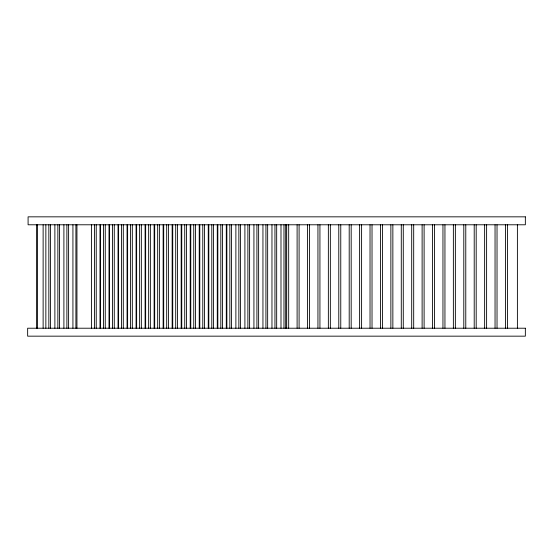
<?xml version="1.0" encoding="UTF-8"?>
<svg xmlns="http://www.w3.org/2000/svg" width="553" height="553" viewBox="0 0 553 553"><rect width="100%" height="100%" fill="white"/><g stroke="black" fill="none" stroke-linecap="round" stroke-linejoin="round"><path stroke-width="0.83" d="M517.394 224.788L517.394 328.212M507.454 224.788L507.454 328.212M505.463 224.788L505.463 328.212M497.029 224.788L497.029 328.212M495.046 224.788L495.046 328.212M486.612 224.788L486.612 328.212M484.628 224.788L484.628 328.212M476.195 224.788L476.195 328.212M474.211 224.788L474.211 328.212M465.778 224.788L465.778 328.212M463.794 224.788L463.794 328.212M455.361 224.788L455.361 328.212M453.37 224.788L453.37 328.212M444.944 224.788L444.944 328.212M442.953 224.788L442.953 328.212M434.527 224.788L434.527 328.212M432.536 224.788L432.536 328.212M424.11 224.788L424.11 328.212M422.119 224.788L422.119 328.212M413.692 224.788L413.692 328.212M411.702 224.788L411.702 328.212M403.275 224.788L403.275 328.212M401.284 224.788L401.284 328.212M392.858 224.788L392.858 328.212M390.867 224.788L390.867 328.212M382.441 224.788L382.441 328.212M380.45 224.788L380.45 328.212M372.024 224.788L372.024 328.212M370.033 224.788L370.033 328.212M361.6 224.788L361.6 328.212M359.616 224.788L359.616 328.212M351.183 224.788L351.183 328.212M349.199 224.788L349.199 328.212M340.766 224.788L340.766 328.212M338.782 224.788L338.782 328.212M330.348 224.788L330.348 328.212M328.358 224.788L328.358 328.212M319.931 224.788L319.931 328.212M317.94 224.788L317.94 328.212M309.514 224.788L309.514 328.212M307.523 224.788L307.523 328.212M299.097 224.788L299.097 328.212M297.106 224.788L297.106 328.212M288.68 224.788L288.68 328.212M286.689 224.788L286.689 328.212M285.694 224.788L285.694 328.212M283.972 224.788L283.972 328.212M280.993 224.788L280.993 328.212M276.673 224.788L276.673 328.212M274.952 224.788L274.952 328.212M271.965 224.788L271.965 328.212M267.652 224.788L267.652 328.212M265.931 224.788L265.931 328.212M262.945 224.788L262.945 328.212M258.631 224.788L258.631 328.212M256.91 224.788L256.91 328.212M253.924 224.788L253.924 328.212M249.61 224.788L249.61 328.212M247.882 224.788L247.882 328.212M244.903 224.788L244.903 328.212M240.583 224.788L240.583 328.212M238.861 224.788L238.861 328.212M235.882 224.788L235.882 328.212M231.562 224.788L231.562 328.212M229.841 224.788L229.841 328.212M226.861 224.788L226.861 328.212M226.295 224.788L226.295 328.212M222.541 224.788L222.541 328.212M220.82 224.788L220.82 328.212M217.834 224.788L217.834 328.212M217.274 224.788L217.274 328.212M213.52 224.788L213.52 328.212M211.799 224.788L211.799 328.212M208.813 224.788L208.813 328.212M208.253 224.788L208.253 328.212M204.499 224.788L204.499 328.212M202.778 224.788L202.778 328.212M199.792 224.788L199.792 328.212M199.232 224.788L199.232 328.212M195.479 224.788L195.479 328.212M193.75 224.788L193.75 328.212M190.771 224.788L190.771 328.212M190.211 224.788L190.211 328.212M186.451 224.788L186.451 328.212M184.73 224.788L184.73 328.212M181.75 224.788L181.75 328.212M181.19 224.788L181.19 328.212M177.43 224.788L177.43 328.212M175.709 224.788L175.709 328.212M172.73 224.788L172.73 328.212M172.163 224.788L172.163 328.212M168.409 224.788L168.409 328.212M166.688 224.788L166.688 328.212M163.702 224.788L163.702 328.212M163.142 224.788L163.142 328.212M159.388 224.788L159.388 328.212M157.667 224.788L157.667 328.212M154.681 224.788L154.681 328.212M154.121 224.788L154.121 328.212M150.368 224.788L150.368 328.212M148.646 224.788L148.646 328.212M145.66 224.788L145.66 328.212M145.1 224.788L145.1 328.212M141.347 224.788L141.347 328.212M139.619 224.788L139.619 328.212M136.639 224.788L136.639 328.212M136.079 224.788L136.079 328.212M132.319 224.788L132.319 328.212M130.598 224.788L130.598 328.212M127.619 224.788L127.619 328.212M127.059 224.788L127.059 328.212M123.298 224.788L123.298 328.212M121.577 224.788L121.577 328.212M118.598 224.788L118.598 328.212M118.031 224.788L118.031 328.212M114.277 224.788L114.277 328.212M112.556 224.788L112.556 328.212M109.57 224.788L109.57 328.212M109.01 224.788L109.01 328.212M105.257 224.788L105.257 328.212M103.535 224.788L103.535 328.212M100.549 224.788L100.549 328.212M99.989 224.788L99.989 328.212M96.236 224.788L96.236 328.212M94.515 224.788L94.515 328.212M91.528 224.788L91.528 328.212M76.95 224.788L76.95 328.212M75.906 224.788L75.906 328.212M72.927 224.788L72.927 328.212M68.607 224.788L68.607 328.212M66.885 224.788L66.885 328.212M63.899 224.788L63.899 328.212M59.586 224.788L59.586 328.212M57.865 224.788L57.865 328.212M54.878 224.788L54.878 328.212M50.565 224.788L50.565 328.212M48.844 224.788L48.844 328.212M45.858 224.788L45.858 328.212M43.127 224.788L43.127 328.212M37.175 224.788L37.175 328.212M36.837 224.788L36.837 328.212M525.35 216.838L28.085 216.838L28.099 224.788L525.35 224.788L525.35 216.838M525.35 328.212L27.65 328.212L27.65 336.162L525.35 336.162L525.35 328.212"/></g></svg>
